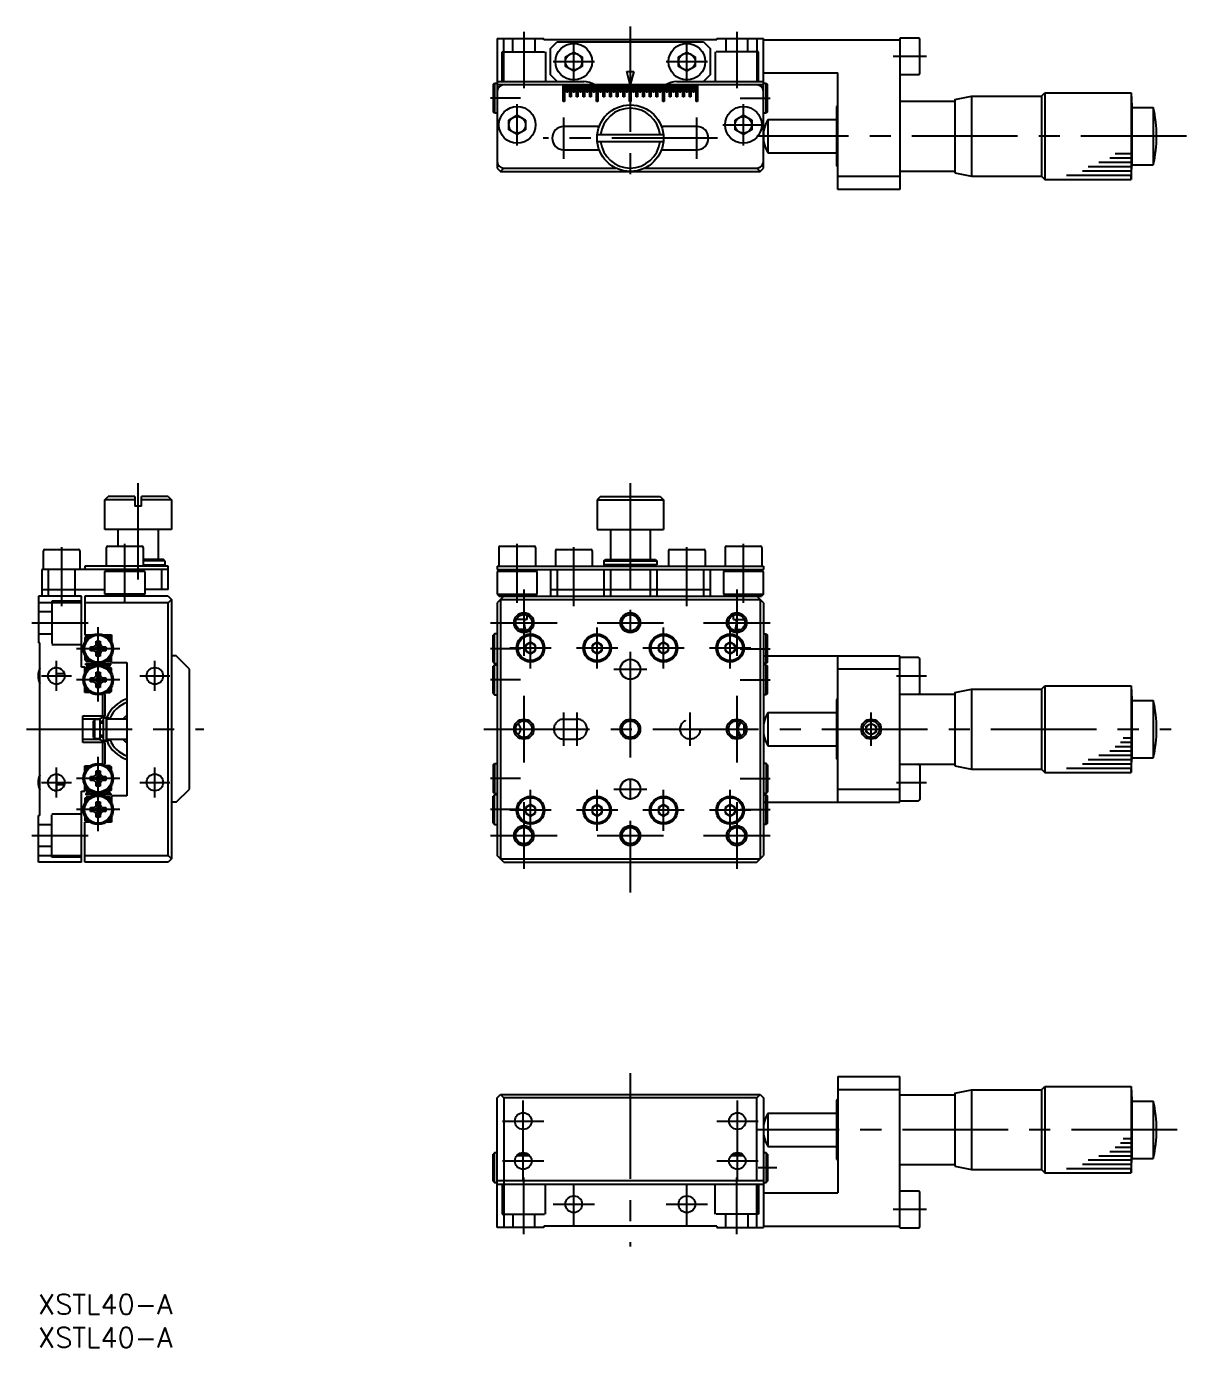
# Model space of a CAD drawing. Extents: x -2 to 366, y -8 to 191.
# Drawn here: x -1.8 to 172.6, y -8 to 190.6 of the extents above; entities that cross this region are included whole.
import ezdxf

# ---------------------------------------------------------------- set-up
doc = ezdxf.new("R2010")
doc.units = 0
doc.header["$LTSCALE"] = 0.5
doc.linetypes.add('CENTER', pattern=[50.8, 31.75, -6.35, 6.35, -6.35])
doc.linetypes.add('DASHED', pattern=[19.05, 12.7, -6.35])
for name, color, linetype in [('MSM_CENTER', 1, 'CENTER'), ('MSM_CONTINUOUS', 7, 'CONTINUOUS'), ('MSM_DASHED', 4, 'DASHED'), ('MSM_NARROW', 5, 'CONTINUOUS'), ('MSM_PART_NUMBER', 7, 'CONTINUOUS')]:
    doc.layers.add(name, color=color, linetype=linetype)
doc.styles.get("Standard").update_dxf_attribs({"font": 'txt.shx', "height": 3, "bigfont": 'bigfont.shx'})

# ---------------------------------------------------------------- blocks, each defined once
blk = doc.blocks.new('*U3')
at = {"layer": 'MSM_PART_NUMBER'}
blk.add_text('XSTL40-A', height=3, dxfattribs=at).set_placement((0, -3))
blk = doc.blocks.new('*U4')
at = {"layer": 'MSM_PART_NUMBER'}
blk.add_text('XSTL40-A', height=3, dxfattribs=at).set_placement((0, -8))

msp = doc.modelspace()

# ---------------------------------------------------------------- linework, layer by layer
at = {"layer": 'MSM_CENTER'}
for p, q in [((73.02, 189.82), (73.02, 181.32)), ((89.02, 190.62), (89.02, 166.82)), ((105.02, 189.82), (105.02, 181.32)), ((80.52, 182.22), (80.52, 188.42)), ((97.52, 182.22), (97.52, 188.42)), ((77.42, 185.32), (83.62, 185.32)), ((94.42, 185.32), (100.62, 185.32)), ((128.52, 186.12), (133.52, 186.12)), ((72.52, 179.82), (68.02, 179.82)), ((72.02, 172.72), (72.02, 178.92)), ((105.52, 179.82), (110.02, 179.82)), ((106.02, 172.72), (106.02, 178.92)), ((79.02, 170.72), (79.02, 176.92)), ((99.02, 170.72), (99.02, 176.92)), ((102.92, 175.82), (109.12, 175.82)), ((102.12, 173.82), (75.92, 173.82)), ((172.63, 174.12), (108.02, 174.12)), ((15.05, 107.47), (15.05, 121.97)), ((89.02, 121.97), (89.02, 60.42)), ((3.55, 103.44), (3.55, 112.32)), ((13.05, 103.94), (13.05, 112.82)), ((72.02, 103.94), (72.02, 112.82)), ((80.52, 103.44), (80.52, 112.32)), ((97.52, 103.44), (97.52, 112.32)), ((106.02, 103.94), (106.02, 112.82)), ((73.02, 105.97), (73.02, 95.97)), ((105.02, 105.97), (105.02, 95.97)), ((-0.95, 100.97), (7.55, 100.97)), ((9.05, 89.12), (9.05, 100.32)), ((68.02, 100.97), (78.02, 100.97)), ((74.02, 94.07), (74.02, 100.27)), ((84.02, 100.97), (94.02, 100.97)), ((84.02, 94.07), (84.02, 100.27)), ((94.02, 94.07), (94.02, 100.27)), ((100.02, 100.97), (110.02, 100.97)), ((104.02, 94.07), (104.02, 100.27)), ((12.3, 97.07), (5.8, 97.07)), ((72.52, 97.07), (68.02, 97.07)), ((77.12, 97.17), (70.92, 97.17)), ((87.12, 97.17), (80.92, 97.17)), ((97.12, 97.17), (90.92, 97.17)), ((107.12, 97.17), (100.92, 97.17)), ((105.52, 97.07), (110.02, 97.07)), ((2.75, 90.72), (2.75, 95.22)), ((17.55, 90.72), (17.55, 95.22)), ((86.52, 93.97), (91.52, 93.97)), ((0.5, 92.97), (5, 92.97)), ((12.3, 92.37), (5.8, 92.37)), ((15.3, 92.97), (19.8, 92.97)), ((72.52, 92.37), (68.02, 92.37)), ((105.52, 92.37), (110.02, 92.37)), ((129.02, 92.97), (133.52, 92.97)), ((73.02, 89.97), (73.02, 79.97)), ((105.02, 89.97), (105.02, 79.97)), ((79.02, 82.47), (79.02, 87.47)), ((81.02, 82.47), (81.02, 87.47)), ((98.02, 82.47), (98.02, 87.47)), ((125.22, 82.47), (125.22, 87.47)), ((-1.75, 84.97), (24.91, 84.97)), ((67.02, 84.97), (170.29, 84.97)), ((9.05, 69.62), (9.05, 80.82)), ((2.75, 74.72), (2.75, 79.22)), ((12.3, 77.57), (5.8, 77.57)), ((17.55, 74.72), (17.55, 79.22)), ((72.52, 77.57), (68.02, 77.57)), ((105.52, 77.57), (110.02, 77.57)), ((0.5, 76.97), (5, 76.97)), ((15.3, 76.97), (19.8, 76.97)), ((74.02, 69.67), (74.02, 75.87)), ((84.02, 69.67), (84.02, 75.87)), ((86.52, 75.97), (91.52, 75.97)), ((94.02, 69.67), (94.02, 75.87)), ((104.02, 69.67), (104.02, 75.87)), ((129.02, 76.97), (133.52, 76.97)), ((73.02, 73.97), (73.02, 63.97)), ((105.02, 73.97), (105.02, 63.97)), ((12.3, 72.87), (5.8, 72.87)), ((72.52, 72.87), (68.02, 72.87)), ((77.12, 72.77), (70.92, 72.77)), ((87.12, 72.77), (80.92, 72.77)), ((97.12, 72.77), (90.92, 72.77)), ((107.12, 72.77), (100.92, 72.77)), ((105.52, 72.87), (110.02, 72.87)), ((-0.95, 68.97), (7.55, 68.97)), ((68.02, 68.97), (78.02, 68.97)), ((84.02, 68.97), (94.02, 68.97)), ((100.02, 68.97), (110.02, 68.97)), ((89.02, 33.23), (89.02, 7.18)), ((72.92, 16.95), (72.92, 29.15)), ((105.12, 16.95), (105.12, 29.15)), ((69.82, 26.05), (76.02, 26.05)), ((102.02, 26.05), (108.22, 26.05)), ((171.2, 24.75), (108.02, 24.75)), ((69.82, 20.05), (76.02, 20.05)), ((102.02, 20.05), (108.22, 20.05)), ((108.22, 19.05), (111.02, 19.05)), ((73.02, 9.05), (73.02, 17.55)), ((80.52, 10.45), (80.52, 16.65)), ((97.52, 10.45), (97.52, 16.65)), ((105.02, 9.05), (105.02, 17.55)), ((77.42, 13.55), (83.62, 13.55)), ((94.42, 13.55), (100.62, 13.55)), ((133.52, 12.75), (128.52, 12.75))]:
    msp.add_line(p, q, dxfattribs=at)
at = {"layer": 'MSM_CONTINUOUS'}
for p, q in [((69.02, 188.82), (69.02, 169.32)), ((69.02, 188.82), (76.02, 188.82)), ((70.02, 182.32), (70.02, 188.82)), ((76.02, 188.62), (76.02, 188.82)), ((102.02, 188.62), (102.02, 188.82)), ((102.02, 188.82), (109.02, 188.82)), ((108.02, 188.82), (108.02, 182.32)), ((109.02, 169.32), (109.02, 188.82)), ((129.52, 188.87), (129.52, 166.12)), ((132.32, 188.87), (129.52, 188.87)), ((102.02, 188.62), (76.02, 188.62)), ((77.02, 187.32), (78.02, 188.32)), ((77.02, 183.32), (77.02, 187.32)), ((78.02, 188.32), (100.02, 188.32)), ((79.27, 186.04), (80.52, 186.76)), ((80.52, 186.76), (81.77, 186.04)), ((96.27, 186.04), (97.52, 186.76)), ((97.52, 186.76), (98.77, 186.04)), ((100.02, 188.32), (101.02, 187.32)), ((101.02, 187.32), (101.02, 183.32)), ((109.02, 188.62), (129.52, 188.62)), ((132.52, 183.57), (132.52, 188.67)), ((79.27, 184.59), (79.27, 186.04)), ((81.77, 186.04), (81.77, 184.59)), ((96.27, 184.59), (96.27, 186.04)), ((98.77, 186.04), (98.77, 184.59)), ((78.02, 182.32), (77.02, 183.32)), ((80.52, 183.87), (79.27, 184.59)), ((81.77, 184.59), (80.52, 183.87)), ((88.48, 183.82), (89.56, 183.82)), ((89.02, 181.82), (88.48, 183.82)), ((89.56, 183.82), (89.02, 181.82)), ((97.52, 183.87), (96.27, 184.59)), ((98.77, 184.59), (97.52, 183.87)), ((101.02, 183.32), (100.02, 182.32)), ((109.02, 183.62), (120.22, 183.62)), ((120.22, 166.12), (120.22, 183.62)), ((129.52, 183.37), (132.32, 183.37)), ((68.42, 181.87), (68.62, 182.07)), ((68.42, 181.87), (68.42, 177.77)), ((68.62, 182.07), (69.02, 182.07)), ((68.62, 182.07), (68.62, 177.57)), ((69.02, 182.32), (82.02, 182.32)), ((109.02, 181.82), (69.02, 181.82)), ((78.92, 179.32), (78.92, 181.82)), ((79.12, 181.82), (79.12, 179.32)), ((79.42, 180.72), (79.42, 181.82)), ((79.62, 181.82), (79.62, 180.72)), ((79.92, 180.02), (79.92, 181.82)), ((80.12, 181.82), (80.12, 180.02)), ((80.42, 180.72), (80.42, 181.82)), ((80.62, 181.82), (80.62, 180.72)), ((80.92, 180.02), (80.92, 181.82)), ((81.12, 181.82), (81.12, 180.02)), ((81.42, 180.72), (81.42, 181.82)), ((81.62, 181.82), (81.62, 180.72)), ((81.92, 180.02), (81.92, 181.82)), ((82.12, 181.82), (82.12, 180.02)), ((82.42, 180.72), (82.42, 181.82)), ((82.62, 181.82), (82.62, 180.72)), ((82.92, 180.02), (82.92, 181.82)), ((83.12, 181.82), (83.12, 180.02)), ((83.42, 180.72), (83.42, 181.82)), ((83.62, 181.82), (83.62, 180.72)), ((83.92, 179.32), (83.92, 181.82)), ((84.12, 181.82), (84.12, 179.32)), ((84.42, 180.72), (84.42, 181.82)), ((84.62, 181.82), (84.62, 180.72)), ((84.92, 180.02), (84.92, 181.82)), ((85.12, 181.82), (85.12, 180.02)), ((85.42, 180.72), (85.42, 181.82)), ((85.62, 181.82), (85.62, 180.72)), ((85.92, 180.02), (85.92, 181.82)), ((86.12, 181.82), (86.12, 180.02)), ((86.42, 180.72), (86.42, 181.82)), ((86.62, 181.82), (86.62, 180.72)), ((86.92, 180.02), (86.92, 181.82)), ((87.12, 181.82), (87.12, 180.02)), ((87.42, 180.72), (87.42, 181.82)), ((87.62, 181.82), (87.62, 180.72)), ((87.92, 180.02), (87.92, 181.82)), ((88.12, 181.82), (88.12, 180.02)), ((88.42, 180.72), (88.42, 181.82)), ((88.62, 181.82), (88.62, 180.72)), ((88.92, 179.32), (88.92, 181.82)), ((89.12, 181.82), (89.12, 179.32)), ((89.42, 180.72), (89.42, 181.82)), ((89.62, 181.82), (89.62, 180.72)), ((89.92, 180.02), (89.92, 181.82)), ((90.12, 181.82), (90.12, 180.02)), ((90.42, 180.72), (90.42, 181.82)), ((90.62, 181.82), (90.62, 180.72)), ((90.92, 180.02), (90.92, 181.82)), ((91.12, 181.82), (91.12, 180.02)), ((91.42, 180.72), (91.42, 181.82)), ((91.62, 181.82), (91.62, 180.72)), ((91.92, 180.02), (91.92, 181.82)), ((92.12, 181.82), (92.12, 180.02)), ((92.42, 180.72), (92.42, 181.82)), ((92.62, 181.82), (92.62, 180.72)), ((92.92, 180.02), (92.92, 181.82)), ((93.12, 181.82), (93.12, 180.02)), ((93.42, 180.72), (93.42, 181.82)), ((93.62, 181.82), (93.62, 180.72)), ((93.92, 179.32), (93.92, 181.82)), ((94.12, 181.82), (94.12, 179.32)), ((94.42, 180.72), (94.42, 181.82)), ((94.62, 181.82), (94.62, 180.72)), ((94.92, 180.02), (94.92, 181.82)), ((95.12, 181.82), (95.12, 180.02)), ((95.42, 180.72), (95.42, 181.82)), ((95.62, 181.82), (95.62, 180.72)), ((95.92, 180.02), (95.92, 181.82)), ((96.02, 182.32), (109.02, 182.32)), ((96.12, 181.82), (96.12, 180.02)), ((96.42, 180.72), (96.42, 181.82)), ((96.62, 181.82), (96.62, 180.72)), ((96.92, 180.02), (96.92, 181.82)), ((97.12, 181.82), (97.12, 180.02)), ((97.42, 180.72), (97.42, 181.82)), ((97.62, 181.82), (97.62, 180.72)), ((97.92, 180.02), (97.92, 181.82)), ((98.12, 181.82), (98.12, 180.02)), ((98.42, 180.72), (98.42, 181.82)), ((98.62, 181.82), (98.62, 180.72)), ((98.92, 179.32), (98.92, 181.82)), ((99.12, 181.82), (99.12, 179.32)), ((109.02, 182.07), (109.42, 182.07)), ((109.42, 182.07), (109.62, 181.87)), ((109.42, 177.57), (109.42, 182.07)), ((109.62, 177.77), (109.62, 181.87)), ((79.12, 179.32), (78.92, 179.32)), ((79.62, 180.72), (79.42, 180.72)), ((80.12, 180.02), (79.92, 180.02)), ((80.62, 180.72), (80.42, 180.72)), ((81.12, 180.02), (80.92, 180.02)), ((81.62, 180.72), (81.42, 180.72)), ((82.12, 180.02), (81.92, 180.02)), ((82.62, 180.72), (82.42, 180.72)), ((83.12, 180.02), (82.92, 180.02)), ((83.62, 180.72), (83.42, 180.72)), ((84.12, 179.32), (83.92, 179.32)), ((84.62, 180.72), (84.42, 180.72)), ((85.12, 180.02), (84.92, 180.02)), ((85.62, 180.72), (85.42, 180.72)), ((86.12, 180.02), (85.92, 180.02)), ((86.62, 180.72), (86.42, 180.72)), ((87.12, 180.02), (86.92, 180.02)), ((87.62, 180.72), (87.42, 180.72)), ((88.12, 180.02), (87.92, 180.02)), ((88.62, 180.72), (88.42, 180.72)), ((89.12, 179.32), (88.92, 179.32)), ((89.62, 180.72), (89.42, 180.72)), ((90.12, 180.02), (89.92, 180.02)), ((90.62, 180.72), (90.42, 180.72)), ((91.12, 180.02), (90.92, 180.02)), ((91.62, 180.72), (91.42, 180.72)), ((92.12, 180.02), (91.92, 180.02)), ((92.62, 180.72), (92.42, 180.72)), ((93.12, 180.02), (92.92, 180.02)), ((93.62, 180.72), (93.42, 180.72)), ((94.12, 179.32), (93.92, 179.32)), ((94.62, 180.72), (94.42, 180.72)), ((95.12, 180.02), (94.92, 180.02)), ((95.62, 180.72), (95.42, 180.72)), ((96.12, 180.02), (95.92, 180.02)), ((96.62, 180.72), (96.42, 180.72)), ((97.12, 180.02), (96.92, 180.02)), ((97.62, 180.72), (97.42, 180.72)), ((98.12, 180.02), (97.92, 180.02)), ((98.62, 180.72), (98.42, 180.72)), ((99.12, 179.32), (98.92, 179.32)), ((120.22, 178.77), (120.02, 178.57)), ((129.52, 179.37), (137.82, 179.37)), ((137.82, 179.62), (140.32, 180.12)), ((137.82, 179.62), (137.82, 168.62)), ((140.32, 180.12), (140.32, 168.12)), ((140.32, 180.12), (150.82, 180.12)), ((150.82, 180.12), (151.32, 180.62)), ((150.82, 180.12), (150.82, 168.12)), ((151.32, 180.62), (151.32, 167.62)), ((151.32, 180.62), (164.32, 180.62)), ((164.32, 180.62), (164.32, 167.62)), ((164.32, 180.62), (164.42, 178.62)), ((68.62, 177.57), (68.42, 177.77)), ((69.02, 177.57), (68.62, 177.57)), ((70.77, 176.54), (72.02, 177.26)), ((72.02, 177.26), (73.27, 176.54)), ((104.77, 176.54), (106.02, 177.26)), ((106.02, 177.26), (107.27, 176.54)), ((109.42, 177.57), (109.02, 177.57)), ((109.62, 177.77), (109.42, 177.57)), ((120.02, 178.57), (120.02, 169.67)), ((164.42, 178.62), (164.42, 169.62)), ((164.42, 178.42), (167.62, 178.42)), ((167.62, 178.42), (167.62, 169.82)), ((70.77, 175.09), (70.77, 176.54)), ((72.02, 174.37), (70.77, 175.09)), ((73.27, 175.09), (72.02, 174.37)), ((73.27, 176.54), (73.27, 175.09)), ((84.34, 175.57), (79.02, 175.57)), ((99.02, 175.57), (93.7, 175.57)), ((104.77, 175.09), (104.77, 176.54)), ((106.02, 174.37), (104.77, 175.09)), ((107.27, 175.09), (106.02, 174.37)), ((107.27, 176.54), (107.27, 175.09)), ((109.69, 176.62), (109.69, 171.62)), ((109.69, 176.62), (120.02, 176.62)), ((93.99, 174.32), (84.04, 174.32)), ((84.04, 173.32), (93.99, 173.32)), ((79.02, 172.07), (84.34, 172.07)), ((93.7, 172.07), (99.02, 172.07)), ((109.69, 171.62), (120.02, 171.62)), ((69.02, 169.32), (69.52, 168.82)), ((69.52, 168.82), (70.02, 169.32)), ((70.02, 169.32), (86.84, 169.32)), ((91.2, 169.32), (108.02, 169.32)), ((108.02, 169.32), (108.52, 168.82)), ((108.52, 168.82), (109.02, 169.32)), ((120.02, 169.67), (120.22, 169.47)), ((129.52, 168.87), (137.82, 168.87)), ((164.32, 167.62), (164.42, 169.62)), ((164.42, 169.82), (167.62, 169.82)), ((69.52, 168.82), (108.52, 168.82)), ((120.22, 168.12), (129.52, 168.12)), ((137.82, 168.62), (140.32, 168.12)), ((140.12, 168.12), (140.12, 168.16)), ((140.32, 168.12), (150.82, 168.12)), ((150.82, 168.12), (151.32, 167.62)), ((151.32, 167.62), (164.32, 167.62)), ((129.52, 166.12), (120.22, 166.12)), ((10.05, 119.47), (10.55, 119.97)), ((10.05, 114.97), (10.05, 119.47)), ((14.55, 119.47), (10.05, 119.47)), ((14.55, 119.97), (10.55, 119.97)), ((14.55, 119.97), (14.55, 118.47)), ((19.55, 119.97), (15.55, 119.97)), ((15.55, 118.47), (15.55, 119.97)), ((20.05, 119.47), (15.55, 119.47)), ((19.55, 119.97), (20.05, 119.47)), ((20.05, 119.47), (20.05, 114.97)), ((84.54, 119.97), (84.04, 119.47)), ((84.04, 119.47), (93.99, 119.47)), ((84.04, 119.47), (84.04, 118.47)), ((84.54, 119.97), (93.49, 119.97)), ((93.49, 119.97), (93.99, 119.47)), ((93.99, 119.47), (93.99, 118.47)), ((15.55, 118.47), (14.55, 118.47)), ((84.02, 118.47), (84.02, 114.97)), ((84.02, 118.47), (84.04, 118.47)), ((93.99, 118.47), (94.02, 118.47)), ((94.02, 118.47), (94.02, 114.97)), ((20.05, 114.97), (10.05, 114.97)), ((12.05, 112.47), (12.05, 114.97)), ((18.05, 114.97), (18.05, 110.47)), ((84.02, 114.97), (94.02, 114.97)), ((86.02, 114.97), (86.02, 110.47)), ((92.02, 114.97), (92.02, 110.47)), ((0.8, 108.97), (0.8, 111.77)), ((1, 111.97), (6.1, 111.97)), ((6.3, 111.77), (6.3, 108.97)), ((10.3, 109.47), (10.3, 112.27)), ((10.5, 112.47), (15.6, 112.47)), ((15.8, 112.27), (15.8, 109.47)), ((69.27, 112.27), (69.27, 109.47)), ((69.47, 112.47), (74.57, 112.47)), ((74.77, 112.27), (74.77, 109.47)), ((77.77, 111.77), (77.77, 109.47)), ((77.97, 111.97), (83.07, 111.97)), ((83.27, 111.77), (83.27, 109.47)), ((94.77, 111.77), (94.77, 109.47)), ((94.97, 111.97), (100.07, 111.97)), ((100.27, 111.77), (100.27, 109.47)), ((103.27, 112.27), (103.27, 109.47)), ((103.47, 112.47), (108.57, 112.47)), ((108.77, 112.27), (108.77, 109.47)), ((19.55, 109.47), (7.05, 109.47)), ((7.05, 109.47), (7.05, 108.97)), ((18.85, 110.47), (15.8, 110.47)), ((19.05, 110.27), (15.8, 110.27)), ((15.8, 109.67), (19.05, 109.67)), ((19.05, 110.27), (18.85, 110.47)), ((18.85, 109.47), (19.05, 109.67)), ((19.05, 110.27), (19.05, 109.67)), ((19.55, 105.97), (19.55, 109.47)), ((69.02, 109.47), (69.02, 108.97)), ((69.02, 109.47), (109.02, 109.47)), ((85.02, 110.27), (85.22, 110.47)), ((85.02, 110.27), (85.02, 109.67)), ((85.02, 110.27), (93.02, 110.27)), ((85.22, 109.47), (85.02, 109.67)), ((93.02, 109.67), (85.02, 109.67)), ((85.22, 110.47), (92.82, 110.47)), ((92.82, 110.47), (93.02, 110.27)), ((92.82, 109.47), (93.02, 109.67)), ((93.02, 110.27), (93.02, 109.67)), ((109.02, 109.47), (109.02, 108.97)), ((0.55, 108.97), (0.55, 104.97)), ((19.55, 108.97), (0.55, 108.97)), ((1.55, 104.97), (1.55, 108.97)), ((5.55, 108.97), (5.55, 104.97)), ((10.05, 108.67), (10.35, 108.97)), ((10.05, 105.27), (10.05, 108.67)), ((16.05, 108.67), (10.05, 108.67)), ((16.05, 108.67), (15.75, 108.97)), ((16.05, 108.67), (16.05, 105.27)), ((18.55, 108.97), (18.55, 105.97)), ((69.02, 108.97), (109.02, 108.97)), ((69.32, 108.97), (69.02, 108.67)), ((69.02, 108.67), (69.02, 105.27)), ((75.02, 108.67), (69.02, 108.67)), ((75.02, 108.67), (74.72, 108.97)), ((75.02, 105.27), (75.02, 108.67)), ((77.02, 108.97), (77.02, 104.97)), ((78.02, 108.97), (78.02, 104.97)), ((85.02, 108.97), (85.02, 104.97)), ((86.02, 108.97), (86.02, 104.97)), ((92.02, 108.97), (92.02, 104.97)), ((93.02, 108.97), (93.02, 104.97)), ((100.02, 108.97), (100.02, 104.97)), ((101.02, 108.97), (101.02, 104.97)), ((103.32, 108.97), (103.02, 108.67)), ((103.02, 108.67), (103.02, 105.27)), ((109.02, 108.67), (103.02, 108.67)), ((109.02, 108.67), (108.72, 108.97)), ((109.02, 105.27), (109.02, 108.67)), ((0.55, 105.97), (10.05, 105.97)), ((10.05, 105.27), (10.35, 104.97)), ((16.05, 105.27), (10.05, 105.27)), ((15.75, 104.97), (16.05, 105.27)), ((19.55, 105.97), (16.05, 105.97)), ((69.02, 105.27), (75.02, 105.27)), ((69.02, 105.27), (69.32, 104.97)), ((74.72, 104.97), (75.02, 105.27)), ((77.02, 105.97), (101.02, 105.97)), ((103.02, 105.27), (109.02, 105.27)), ((103.02, 105.27), (103.32, 104.97)), ((109.02, 105.27), (108.72, 104.97)), ((0.05, 104.97), (0.05, 97.97)), ((6.55, 104.97), (0.05, 104.97)), ((6.55, 103.97), (0.05, 103.97)), ((6.55, 94.27), (6.55, 104.97)), ((7.05, 104.97), (7.05, 99.17)), ((19.55, 104.97), (7.05, 104.97)), ((19.55, 103.97), (7.05, 103.97)), ((19.55, 104.97), (20.05, 104.47)), ((20.05, 104.47), (19.55, 103.97)), ((19.55, 65.97), (19.55, 103.97)), ((20.05, 104.47), (20.05, 65.47)), ((70.02, 104.97), (69.02, 103.97)), ((69.02, 103.97), (69.02, 65.97)), ((69.32, 104.97), (108.72, 104.97)), ((69.52, 104.47), (108.52, 104.47)), ((69.52, 104.47), (69.52, 65.47)), ((109.02, 103.97), (108.02, 104.97)), ((108.52, 104.47), (108.52, 65.47)), ((109.02, 103.97), (109.02, 65.97)), ((73.52, 101.47), (71.9, 101.47)), ((73.52, 101.47), (73.52, 102.1)), ((104.52, 101.47), (104.52, 102.1)), ((104.52, 101.47), (106.14, 101.47)), ((68.62, 99.32), (68.42, 99.12)), ((69.02, 99.32), (68.62, 99.32)), ((68.62, 94.82), (68.62, 99.32)), ((73.26, 99.97), (72.3, 99.97)), ((73.26, 99.97), (72.9, 99.75)), ((104.78, 99.97), (105.14, 99.75)), ((104.78, 99.97), (105.73, 99.97)), ((109.02, 99.32), (109.42, 99.32)), ((109.42, 99.32), (109.62, 99.12)), ((109.42, 94.82), (109.42, 99.32)), ((0.25, 97.97), (0.05, 97.97)), ((0.25, 71.97), (0.25, 97.97)), ((7.05, 99.17), (8.24, 99.17)), ((7.25, 98.97), (7.05, 98.77)), ((7.05, 98.77), (7.05, 98.1)), ((7.05, 98.77), (7.58, 98.77)), ((7.84, 98.97), (7.25, 98.97)), ((7.25, 98.42), (7.25, 98.97)), ((7.9, 97.37), (8.25, 97.37)), ((7.9, 96.77), (7.9, 97.37)), ((7.9, 97.37), (8.25, 97.16)), ((8.18, 99.15), (8.15, 99.17)), ((8.75, 98.22), (9.35, 98.22)), ((8.75, 97.87), (8.75, 98.22)), ((8.75, 98.22), (8.96, 97.87)), ((8.96, 97.66), (8.96, 97.87)), ((9.14, 97.87), (8.96, 97.87)), ((9.35, 98.22), (9.14, 97.87)), ((9.14, 97.87), (9.14, 97.66)), ((9.35, 98.22), (9.35, 97.87)), ((9.85, 97.37), (10.2, 97.37)), ((9.85, 97.16), (10.2, 97.37)), ((9.86, 99.17), (11.05, 99.17)), ((9.95, 99.17), (9.92, 99.15)), ((10.2, 97.37), (10.2, 96.77)), ((10.85, 98.97), (10.26, 98.97)), ((10.52, 98.77), (11.05, 98.77)), ((11.05, 98.77), (10.85, 98.97)), ((10.85, 98.97), (10.85, 98.42)), ((11.05, 99.17), (11.05, 98.1)), ((68.42, 95.02), (68.42, 99.12)), ((74.02, 98.04), (73.27, 97.61)), ((73.27, 97.61), (73.27, 96.74)), ((74.77, 97.61), (74.02, 98.04)), ((74.77, 96.74), (74.77, 97.61)), ((84.02, 98.04), (83.27, 97.61)), ((83.27, 97.61), (83.27, 96.74)), ((84.77, 97.61), (84.02, 98.04)), ((84.77, 96.74), (84.77, 97.61)), ((94.02, 98.04), (93.27, 97.61)), ((93.27, 97.61), (93.27, 96.74)), ((94.77, 97.61), (94.02, 98.04)), ((94.77, 96.74), (94.77, 97.61)), ((104.02, 98.04), (103.27, 97.61)), ((103.27, 97.61), (103.27, 96.74)), ((104.77, 97.61), (104.02, 98.04)), ((104.77, 96.74), (104.77, 97.61)), ((109.62, 95.02), (109.62, 99.12)), ((7.05, 96.04), (7.05, 95.37)), ((7.05, 95.37), (7.25, 95.17)), ((7.58, 95.37), (7.05, 95.37)), ((7.25, 95.17), (7.25, 95.72)), ((7.9, 96.77), (8.25, 96.98)), ((8.25, 96.77), (7.9, 96.77)), ((8.25, 97.16), (8.46, 97.16)), ((8.25, 97.16), (8.25, 96.98)), ((8.46, 96.98), (8.25, 96.98)), ((8.75, 95.92), (8.96, 96.28)), ((8.75, 95.92), (8.75, 96.27)), ((9.35, 95.92), (8.75, 95.92)), ((8.96, 96.28), (8.96, 96.48)), ((9.14, 96.28), (8.96, 96.28)), ((9.14, 96.48), (9.14, 96.28)), ((9.35, 95.92), (9.14, 96.28)), ((9.35, 96.27), (9.35, 95.92)), ((9.64, 97.16), (9.85, 97.16)), ((9.85, 96.98), (9.64, 96.98)), ((9.85, 97.16), (9.85, 96.98)), ((9.85, 96.98), (10.2, 96.77)), ((10.2, 96.77), (9.85, 96.77)), ((11.05, 95.37), (10.52, 95.37)), ((10.85, 95.72), (10.85, 95.17)), ((10.85, 95.17), (11.05, 95.37)), ((11.05, 94.97), (11.05, 96.04)), ((20.75, 95.97), (20.05, 95.97)), ((22.75, 93.97), (20.75, 95.97)), ((73.27, 96.74), (74.02, 96.31)), ((74.02, 96.31), (74.77, 96.74)), ((83.27, 96.74), (84.02, 96.31)), ((84.02, 96.31), (84.77, 96.74)), ((93.27, 96.74), (94.02, 96.31)), ((94.02, 96.31), (94.77, 96.74)), ((103.27, 96.74), (104.02, 96.31)), ((104.02, 96.31), (104.77, 96.74)), ((109.02, 95.97), (129.52, 95.97)), ((120.22, 73.97), (120.22, 95.97)), ((129.52, 73.97), (129.52, 95.97)), ((132.32, 95.72), (129.52, 95.72)), ((132.52, 90.42), (132.52, 95.52)), ((2.75, 94.17), (2.4, 94.17)), ((2.75, 91.72), (2.75, 94.17)), ((7.05, 94.27), (6.55, 94.27)), ((7.05, 93.4), (7.05, 94.27)), ((7.25, 94.27), (7.05, 94.07)), ((7.58, 94.07), (7.05, 94.07)), ((7.17, 94.82), (10.92, 94.82)), ((7.17, 94.62), (7.17, 94.82)), ((7.17, 94.62), (10.92, 94.62)), ((7.25, 95.17), (7.84, 95.17)), ((7.84, 94.27), (7.25, 94.27)), ((7.25, 94.27), (7.25, 93.72)), ((8.1, 94.83), (8.24, 94.97)), ((8.1, 94.82), (8.1, 94.83)), ((8.1, 94.82), (8.1, 94.83)), ((8.1, 94.62), (8.1, 94.62)), ((8.24, 94.47), (8.1, 94.62)), ((8.1, 94.62), (8.1, 94.62)), ((8.29, 94.49), (8.16, 94.62)), ((8.4, 94.53), (8.3, 94.62)), ((8.75, 93.52), (9.35, 93.52)), ((8.75, 93.17), (8.75, 93.52)), ((8.75, 93.52), (8.96, 93.17)), ((9.35, 93.52), (9.14, 93.17)), ((9.35, 93.52), (9.35, 93.17)), ((9.7, 94.92), (9.8, 94.82)), ((9.81, 94.95), (9.94, 94.82)), ((9.86, 94.97), (10, 94.83)), ((10, 94.62), (9.86, 94.47)), ((10, 94.83), (10, 94.82)), ((10, 94.83), (10, 94.82)), ((10, 94.62), (10, 94.62)), ((10, 94.62), (10, 94.62)), ((10.26, 95.17), (10.85, 95.17)), ((10.85, 94.27), (10.26, 94.27)), ((11.05, 94.07), (10.52, 94.07)), ((10.85, 94.27), (11.05, 94.07)), ((10.85, 93.72), (10.85, 94.27)), ((10.92, 94.62), (10.92, 94.82)), ((11.05, 94.97), (13.35, 94.97)), ((11.05, 93.4), (11.05, 94.07)), ((13.35, 94.97), (13.35, 74.97)), ((22.75, 75.97), (22.75, 93.97)), ((68.42, 95.02), (68.62, 94.82)), ((68.62, 94.62), (68.42, 94.42)), ((68.42, 90.32), (68.42, 94.42)), ((68.62, 94.82), (69.02, 94.82)), ((68.62, 94.62), (69.02, 94.62)), ((68.62, 90.12), (68.62, 94.62)), ((109.42, 94.82), (109.02, 94.82)), ((109.42, 94.62), (109.02, 94.62)), ((109.62, 95.02), (109.42, 94.82)), ((109.42, 94.62), (109.62, 94.42)), ((109.42, 90.12), (109.42, 94.62)), ((109.62, 90.32), (109.62, 94.42)), ((129.52, 93.97), (120.22, 93.97)), ((3.96, 93.27), (2.75, 93.27)), ((7.9, 92.67), (8.25, 92.67)), ((7.9, 92.07), (7.9, 92.67)), ((7.9, 92.67), (8.25, 92.46)), ((7.9, 92.07), (8.25, 92.28)), ((8.25, 92.07), (7.9, 92.07)), ((8.25, 92.46), (8.46, 92.46)), ((8.25, 92.46), (8.25, 92.28)), ((8.46, 92.28), (8.25, 92.28)), ((8.75, 91.22), (8.96, 91.58)), ((8.75, 91.22), (8.75, 91.57)), ((8.96, 92.96), (8.96, 93.17)), ((9.14, 93.17), (8.96, 93.17)), ((8.96, 91.58), (8.96, 91.78)), ((9.14, 91.58), (8.96, 91.58)), ((9.14, 93.17), (9.14, 92.96)), ((9.14, 91.78), (9.14, 91.58)), ((9.35, 91.22), (9.14, 91.58)), ((9.35, 91.57), (9.35, 91.22)), ((9.64, 92.46), (9.85, 92.46)), ((9.85, 92.28), (9.64, 92.28)), ((9.85, 92.67), (10.2, 92.67)), ((9.85, 92.46), (10.2, 92.67)), ((9.85, 92.46), (9.85, 92.28)), ((9.85, 92.28), (10.2, 92.07)), ((10.2, 92.07), (9.85, 92.07)), ((10.2, 92.67), (10.2, 92.07)), ((150.82, 90.97), (151.32, 91.47)), ((151.32, 91.47), (151.32, 78.47)), ((151.32, 91.47), (164.32, 91.47)), ((164.32, 91.47), (164.32, 78.47)), ((164.32, 91.47), (164.42, 89.47)), ((7.05, 90.47), (7.05, 91.34)), ((7.25, 90.47), (7.05, 90.67)), ((7.05, 90.67), (7.58, 90.67)), ((7.84, 90.47), (7.05, 90.47)), ((7.25, 91.02), (7.25, 90.47)), ((9.35, 91.22), (8.75, 91.22)), ((9.75, 86.97), (9.75, 90.23)), ((9.92, 90.3), (10.05, 90.17)), ((10.05, 90.17), (10.05, 86.97)), ((10.26, 90.47), (10.85, 90.47)), ((10.52, 90.67), (11.05, 90.67)), ((10.85, 90.47), (10.85, 91.02)), ((11.05, 90.67), (10.85, 90.47)), ((11.05, 90.67), (11.05, 91.34)), ((68.42, 90.32), (68.62, 90.12)), ((68.62, 90.12), (69.02, 90.12)), ((109.42, 90.12), (109.02, 90.12)), ((109.62, 90.32), (109.42, 90.12)), ((120.22, 89.62), (120.02, 89.42)), ((120.02, 89.42), (120.02, 80.52)), ((129.52, 90.22), (137.82, 90.22)), ((137.82, 90.47), (140.32, 90.97)), ((137.82, 90.47), (137.82, 79.47)), ((140.32, 90.97), (150.82, 90.97)), ((140.32, 90.97), (140.32, 78.97)), ((150.82, 90.97), (150.82, 78.97)), ((164.42, 89.47), (164.42, 80.47)), ((109.69, 87.47), (109.69, 82.47)), ((109.69, 87.47), (120.02, 87.47)), ((164.42, 89.27), (167.62, 89.27)), ((167.62, 89.27), (167.62, 80.67)), ((6.75, 82.97), (6.75, 86.97)), ((6.75, 86.97), (10.05, 86.97)), ((9.15, 86.47), (6.75, 86.47)), ((8.55, 86.42), (8.35, 86.21)), ((8.35, 83.74), (8.35, 86.21)), ((9.15, 86.42), (8.55, 86.42)), ((8.55, 83.53), (8.55, 86.42)), ((9.35, 86.47), (9.15, 86.47)), ((9.15, 86.42), (9.15, 86.47)), ((9.35, 83.47), (9.35, 86.47)), ((9.8, 85.87), (9.35, 85.87)), ((9.75, 86.19), (9.75, 85.87)), ((9.8, 86.47), (9.8, 83.47)), ((10.3, 83.47), (10.3, 86.47)), ((10.35, 85.87), (10.3, 85.87)), ((13.35, 86.47), (10.35, 86.47)), ((10.35, 83.47), (10.35, 86.47)), ((106.12, 84.42), (106.12, 85.52)), ((124.47, 85.41), (125.22, 85.84)), ((124.47, 84.54), (124.47, 85.41)), ((125.22, 85.84), (125.97, 85.41)), ((125.97, 85.41), (125.97, 84.54)), ((6.75, 83.47), (9.15, 83.47)), ((8.35, 83.74), (8.55, 83.53)), ((9.15, 83.53), (8.55, 83.53)), ((9.15, 83.47), (9.15, 83.53)), ((9.15, 83.47), (9.35, 83.47)), ((9.35, 84.07), (9.8, 84.07)), ((9.75, 84.07), (9.75, 83.76)), ((10.3, 84.07), (10.35, 84.07)), ((10.35, 83.47), (13.35, 83.47)), ((125.22, 84.11), (124.47, 84.54)), ((125.97, 84.54), (125.22, 84.11)), ((10.05, 82.97), (6.75, 82.97)), ((9.75, 79.71), (9.75, 82.97)), ((10.05, 82.97), (10.05, 79.77)), ((109.69, 82.47), (120.02, 82.47)), ((7.05, 78.6), (7.05, 79.47)), ((7.05, 79.47), (7.84, 79.47)), ((7.25, 79.47), (7.05, 79.27)), ((7.25, 79.47), (7.25, 78.92)), ((9.92, 79.65), (10.05, 79.77)), ((10.85, 79.47), (10.26, 79.47)), ((10.85, 79.47), (10.85, 78.92)), ((10.85, 79.47), (11.05, 79.27)), ((68.42, 79.62), (68.62, 79.82)), ((68.42, 79.62), (68.42, 75.52)), ((68.62, 79.82), (69.02, 79.82)), ((68.62, 79.82), (68.62, 75.32)), ((109.42, 79.82), (109.02, 79.82)), ((109.42, 79.82), (109.42, 75.32)), ((109.62, 79.62), (109.42, 79.82)), ((109.62, 79.62), (109.62, 75.52)), ((120.02, 80.52), (120.22, 80.32)), ((129.52, 79.72), (137.82, 79.72)), ((132.52, 79.52), (132.52, 74.42)), ((137.82, 79.47), (140.32, 78.97)), ((164.32, 78.47), (164.42, 80.47)), ((164.42, 80.67), (167.62, 80.67)), ((2.75, 78.22), (2.75, 75.77)), ((7.58, 79.27), (7.05, 79.27)), ((7.9, 77.27), (7.9, 77.87)), ((7.9, 77.87), (8.25, 77.87)), ((7.9, 77.87), (8.25, 77.66)), ((7.9, 77.27), (8.25, 77.48)), ((8.25, 77.66), (8.46, 77.66)), ((8.25, 77.66), (8.25, 77.48)), ((8.46, 77.48), (8.25, 77.48)), ((8.75, 78.72), (9.35, 78.72)), ((8.75, 78.37), (8.75, 78.72)), ((8.75, 78.72), (8.96, 78.37)), ((8.96, 78.16), (8.96, 78.37)), ((9.14, 78.37), (8.96, 78.37)), ((9.35, 78.72), (9.14, 78.37)), ((9.14, 78.37), (9.14, 78.16)), ((9.35, 78.72), (9.35, 78.37)), ((9.64, 77.66), (9.85, 77.66)), ((9.85, 77.48), (9.64, 77.48)), ((9.85, 77.87), (10.2, 77.87)), ((9.85, 77.66), (10.2, 77.87)), ((9.85, 77.66), (9.85, 77.48)), ((9.85, 77.48), (10.2, 77.27)), ((10.2, 77.87), (10.2, 77.27)), ((10.52, 79.27), (11.05, 79.27)), ((11.05, 78.6), (11.05, 79.27)), ((140.12, 78.97), (140.12, 79.01)), ((140.32, 78.97), (150.82, 78.97)), ((150.82, 78.97), (151.32, 78.47)), ((151.32, 78.47), (164.32, 78.47)), ((2.4, 75.77), (2.75, 75.77)), ((2.75, 76.67), (3.96, 76.67)), ((6.55, 75.67), (7.05, 75.67)), ((6.55, 64.97), (6.55, 75.67)), ((7.05, 75.67), (7.05, 76.54)), ((7.58, 75.87), (7.05, 75.87)), ((7.25, 75.67), (7.05, 75.87)), ((7.25, 75.67), (7.25, 76.22)), ((7.25, 75.67), (7.84, 75.67)), ((8.25, 77.27), (7.9, 77.27)), ((8.75, 76.42), (8.96, 76.78)), ((8.75, 76.42), (8.75, 76.77)), ((9.35, 76.42), (8.75, 76.42)), ((8.96, 76.78), (8.96, 76.98)), ((9.14, 76.78), (8.96, 76.78)), ((9.14, 76.98), (9.14, 76.78)), ((9.35, 76.42), (9.14, 76.78)), ((9.35, 76.77), (9.35, 76.42)), ((10.2, 77.27), (9.85, 77.27)), ((10.26, 75.67), (10.85, 75.67)), ((11.05, 75.87), (10.52, 75.87)), ((10.85, 76.22), (10.85, 75.67)), ((11.05, 75.87), (10.85, 75.67)), ((11.05, 75.87), (11.05, 76.54)), ((20.75, 73.97), (22.75, 75.97)), ((68.62, 75.32), (68.42, 75.52)), ((109.42, 75.32), (109.62, 75.52)), ((120.22, 75.97), (129.52, 75.97)), ((7.05, 74.57), (7.25, 74.77)), ((7.05, 74.57), (7.05, 73.9)), ((7.05, 74.57), (7.58, 74.57)), ((7.17, 75.32), (7.17, 75.12)), ((9, 75.32), (7.17, 75.32)), ((10.92, 75.12), (7.17, 75.12)), ((7.25, 74.22), (7.25, 74.77)), ((7.84, 74.77), (7.25, 74.77)), ((8.1, 75.33), (8.24, 75.47)), ((8.1, 75.32), (8.1, 75.33)), ((8.1, 75.32), (8.1, 75.33)), ((8.24, 74.97), (8.1, 75.12)), ((8.1, 75.12), (8.1, 75.12)), ((8.1, 75.12), (8.1, 75.12)), ((8.16, 75.32), (8.29, 75.45)), ((8.3, 75.32), (8.4, 75.42)), ((8.75, 74.02), (9.35, 74.02)), ((8.75, 73.67), (8.75, 74.02)), ((8.75, 74.02), (8.96, 73.67)), ((8.96, 73.46), (8.96, 73.67)), ((9.14, 73.67), (8.96, 73.67)), ((10.92, 75.32), (9.1, 75.32)), ((9.35, 74.02), (9.14, 73.67)), ((9.14, 73.67), (9.14, 73.46)), ((9.35, 74.02), (9.35, 73.67)), ((9.7, 75.03), (9.8, 75.12)), ((9.81, 74.99), (9.94, 75.12)), ((9.86, 75.47), (10, 75.33)), ((10, 75.12), (9.86, 74.97)), ((10, 75.33), (10, 75.32)), ((10, 75.33), (10, 75.32)), ((10, 75.12), (10, 75.12)), ((10, 75.12), (10, 75.12)), ((10.85, 74.77), (10.26, 74.77)), ((10.52, 74.57), (11.05, 74.57)), ((10.85, 74.77), (10.85, 74.22)), ((10.85, 74.77), (11.05, 74.57)), ((10.92, 75.32), (10.92, 75.12)), ((13.35, 74.97), (11.05, 74.97)), ((11.05, 74.97), (11.05, 73.9)), ((20.75, 73.97), (20.05, 73.97)), ((68.62, 75.12), (68.42, 74.92)), ((68.42, 70.82), (68.42, 74.92)), ((68.62, 75.32), (69.02, 75.32)), ((69.02, 75.12), (68.62, 75.12)), ((68.62, 70.62), (68.62, 75.12)), ((74.02, 73.64), (73.27, 73.21)), ((74.77, 73.21), (74.02, 73.64)), ((84.02, 73.64), (83.27, 73.21)), ((84.77, 73.21), (84.02, 73.64)), ((94.02, 73.64), (93.27, 73.21)), ((94.77, 73.21), (94.02, 73.64)), ((104.02, 73.64), (103.27, 73.21)), ((104.77, 73.21), (104.02, 73.64)), ((109.42, 75.32), (109.02, 75.32)), ((109.02, 75.12), (109.42, 75.12)), ((109.02, 73.97), (129.52, 73.97)), ((109.42, 75.12), (109.62, 74.92)), ((109.42, 70.62), (109.42, 75.12)), ((109.62, 70.82), (109.62, 74.92)), ((129.52, 74.22), (132.32, 74.22)), ((0.05, 64.97), (0.05, 71.97)), ((0.25, 71.97), (0.05, 71.97)), ((7.05, 71.84), (7.05, 71.17)), ((7.25, 70.97), (7.25, 71.52)), ((7.9, 73.17), (8.25, 73.17)), ((7.9, 72.57), (7.9, 73.17)), ((7.9, 73.17), (8.25, 72.96)), ((7.9, 72.57), (8.25, 72.78)), ((8.25, 72.57), (7.9, 72.57)), ((8.25, 72.96), (8.46, 72.96)), ((8.25, 72.96), (8.25, 72.78)), ((8.46, 72.78), (8.25, 72.78)), ((8.75, 71.72), (8.96, 72.08)), ((8.75, 71.72), (8.75, 72.07)), ((9.35, 71.72), (8.75, 71.72)), ((8.96, 72.08), (8.96, 72.28)), ((9.14, 72.08), (8.96, 72.08)), ((9.14, 72.28), (9.14, 72.08)), ((9.35, 71.72), (9.14, 72.08)), ((9.35, 72.07), (9.35, 71.72)), ((9.64, 72.96), (9.85, 72.96)), ((9.85, 72.78), (9.64, 72.78)), ((9.85, 73.17), (10.2, 73.17)), ((9.85, 72.96), (10.2, 73.17)), ((9.85, 72.96), (9.85, 72.78)), ((9.85, 72.78), (10.2, 72.57)), ((10.2, 72.57), (9.85, 72.57)), ((10.2, 73.17), (10.2, 72.57)), ((10.85, 71.52), (10.85, 70.97)), ((11.05, 71.84), (11.05, 70.97)), ((73.27, 73.21), (73.27, 72.34)), ((73.27, 72.34), (74.02, 71.91)), ((74.02, 71.91), (74.77, 72.34)), ((74.77, 72.34), (74.77, 73.21)), ((83.27, 73.21), (83.27, 72.34)), ((83.27, 72.34), (84.02, 71.91)), ((84.02, 71.91), (84.77, 72.34)), ((84.77, 72.34), (84.77, 73.21)), ((93.27, 73.21), (93.27, 72.34)), ((93.27, 72.34), (94.02, 71.91)), ((94.02, 71.91), (94.77, 72.34)), ((94.77, 72.34), (94.77, 73.21)), ((103.27, 73.21), (103.27, 72.34)), ((103.27, 72.34), (104.02, 71.91)), ((104.02, 71.91), (104.77, 72.34)), ((104.77, 72.34), (104.77, 73.21)), ((7.58, 71.17), (7.05, 71.17)), ((7.05, 71.17), (7.25, 70.97)), ((7.84, 70.97), (7.05, 70.97)), ((7.05, 64.97), (7.05, 70.97)), ((11.05, 70.97), (10.26, 70.97)), ((11.05, 71.17), (10.52, 71.17)), ((11.05, 71.17), (10.85, 70.97)), ((68.42, 70.82), (68.62, 70.62)), ((68.62, 70.62), (69.02, 70.62)), ((109.42, 70.62), (109.02, 70.62)), ((109.62, 70.82), (109.42, 70.62)), ((0.05, 65.97), (6.55, 65.97)), ((7.05, 65.97), (19.55, 65.97)), ((20.05, 65.47), (19.55, 65.97)), ((70.02, 64.97), (69.02, 65.97)), ((108.02, 64.97), (109.02, 65.97)), ((6.55, 64.97), (0.05, 64.97)), ((19.55, 64.97), (7.05, 64.97)), ((20.05, 65.47), (19.55, 64.97)), ((69.52, 65.47), (108.52, 65.47)), ((70.02, 64.97), (108.02, 64.97)), ((120.22, 32.75), (120.22, 15.25)), ((120.22, 32.75), (129.52, 32.75)), ((129.52, 10), (129.52, 32.75)), ((69.02, 29.55), (69.52, 30.05)), ((69.52, 30.05), (70.02, 29.55)), ((69.52, 30.05), (108.52, 30.05)), ((108.02, 29.55), (108.52, 30.05)), ((108.52, 30.05), (109.02, 29.55)), ((129.52, 30.75), (120.22, 30.75)), ((129.52, 30), (137.82, 30)), ((137.82, 30.25), (140.32, 30.75)), ((137.82, 30.25), (137.82, 19.25)), ((140.32, 30.75), (150.82, 30.75)), ((140.32, 30.75), (140.32, 18.75)), ((150.82, 30.75), (151.32, 31.25)), ((150.82, 30.75), (150.82, 18.75)), ((151.32, 31.25), (151.32, 18.25)), ((151.32, 31.25), (164.32, 31.25)), ((164.32, 31.25), (164.32, 18.25)), ((164.32, 31.25), (164.42, 29.25)), ((69.02, 10.05), (69.02, 29.55)), ((108.02, 29.55), (70.02, 29.55)), ((70.02, 29.55), (70.02, 10.05)), ((108.02, 17.05), (108.02, 29.55)), ((109.02, 29.55), (109.02, 10.05)), ((120.22, 29.4), (120.02, 29.2)), ((120.02, 29.2), (120.02, 20.3)), ((164.42, 29.25), (164.42, 20.25)), ((164.42, 29.05), (167.62, 29.05)), ((167.62, 29.05), (167.62, 20.45)), ((109.69, 27.25), (109.69, 22.25)), ((109.69, 27.25), (120.02, 27.25)), ((109.69, 22.25), (120.02, 22.25)), ((68.62, 21.3), (68.42, 21.1)), ((68.42, 17), (68.42, 21.1)), ((69.02, 21.3), (68.62, 21.3)), ((68.62, 16.8), (68.62, 21.3)), ((73.88, 20.85), (71.96, 20.85)), ((72.17, 21.05), (73.67, 21.05)), ((106.08, 20.85), (104.16, 20.85)), ((104.37, 21.05), (105.87, 21.05)), ((109.42, 21.3), (109.12, 21.3)), ((109.62, 21.1), (109.42, 21.3)), ((109.42, 21.3), (109.42, 16.8)), ((109.62, 21.1), (109.62, 17)), ((120.02, 20.3), (120.22, 20.1)), ((164.32, 18.25), (164.42, 20.25)), ((164.42, 20.45), (167.62, 20.45)), ((129.52, 19.5), (137.82, 19.5)), ((137.82, 19.25), (140.32, 18.75)), ((140.12, 18.75), (140.12, 18.79)), ((140.32, 18.75), (150.82, 18.75)), ((150.82, 18.75), (151.32, 18.25)), ((151.32, 18.25), (164.32, 18.25)), ((68.42, 17), (68.62, 16.8)), ((68.62, 16.8), (69.02, 16.8)), ((109.02, 17.05), (69.02, 17.05)), ((69.02, 16.55), (109.02, 16.55)), ((108.02, 10.05), (108.02, 16.55)), ((109.02, 16.8), (109.42, 16.8)), ((109.42, 16.8), (109.62, 17)), ((109.02, 15.25), (120.22, 15.25)), ((132.32, 15.5), (129.52, 15.5)), ((132.52, 10.2), (132.52, 15.3)), ((76.02, 10.05), (69.02, 10.05)), ((102.02, 10.25), (76.02, 10.25)), ((76.02, 10.25), (76.02, 10.05)), ((102.02, 10.25), (102.02, 10.05)), ((102.02, 10.05), (109.02, 10.05)), ((109.02, 10.25), (129.52, 10.25)), ((129.52, 10), (132.32, 10))]:
    msp.add_line(p, q, dxfattribs=at)
for centre, radius in [((80.52, 185.32), 2.75), ((97.52, 185.32), 2.75), ((80.52, 185.32), 1.25), ((97.52, 185.32), 1.25), ((89.02, 173.82), 5), ((72.02, 175.82), 2.75), ((72.02, 175.82), 1.25), ((106.02, 175.82), 2.75), ((106.02, 175.82), 1.25), ((73.02, 100.97), 1.23), ((89.02, 100.97), 1.23), ((105.02, 100.97), 1.23), ((9.05, 97.07), 2.25), ((9.05, 97.07), 2.05), ((74.02, 97.17), 2.1), ((74.02, 97.17), 1.9), ((74.02, 97.17), 0.75), ((84.02, 97.17), 2.1), ((84.02, 97.17), 1.9), ((84.02, 97.17), 0.75), ((94.02, 97.17), 2.1), ((94.02, 97.17), 1.9), ((94.02, 97.17), 0.75), ((104.02, 97.17), 2.1), ((104.02, 97.17), 1.9), ((104.02, 97.17), 0.75), ((89.02, 93.97), 1.5), ((2.75, 92.97), 1.25), ((9.05, 92.37), 2.25), ((9.05, 92.37), 2.05), ((17.55, 92.97), 1.25), ((73.02, 84.97), 1.23), ((89.02, 84.97), 1.23), ((105.02, 84.97), 1.23), ((125.22, 84.97), 1.23), ((125.22, 84.97), 0.75), ((9.05, 77.57), 2.25), ((9.05, 77.57), 2.05), ((2.75, 76.97), 1.25), ((17.55, 76.97), 1.25), ((89.02, 75.97), 1.5), ((9.05, 72.87), 2.25), ((9.05, 72.87), 2.05), ((74.02, 72.77), 2.1), ((74.02, 72.77), 1.9), ((74.02, 72.77), 0.75), ((84.02, 72.77), 2.1), ((84.02, 72.77), 1.9), ((84.02, 72.77), 0.75), ((94.02, 72.77), 2.1), ((94.02, 72.77), 1.9), ((94.02, 72.77), 0.75), ((104.02, 72.77), 2.1), ((104.02, 72.77), 1.9), ((104.02, 72.77), 0.75), ((73.02, 68.97), 1.23), ((89.02, 68.97), 1.23), ((105.02, 68.97), 1.23), ((72.92, 26.05), 1.25), ((105.12, 26.05), 1.25), ((72.92, 20.05), 1.25), ((105.12, 20.05), 1.25), ((80.52, 13.55), 1.25), ((97.52, 13.55), 1.25)]:
    msp.add_circle(centre, radius, dxfattribs=at)
for centre, radius, start, end in [((132.32, 188.67), 0.2, 0, 90), ((132.32, 183.57), 0.2, 270, 0), ((70.02, 180.82), 1, 90, 180), ((82.02, 179.32), 3, 56.4427, 90.0171), ((96.02, 179.32), 3, 90, 123.5573), ((108.02, 180.82), 1, 0, 90), ((89.02, 173.82), 4.5, 6.3794, 173.6206), ((149.38, 174.12), 18.74, 346.735, 13.265), ((79.02, 173.82), 1.75, 90, 270), ((99.02, 173.82), 1.75, 270, 90), ((114.02, 174.12), 5, 150, 210), ((89.02, 173.82), 4.5, 186.3794, 353.6206), ((70.02, 170.32), 1, 180, 270), ((108.02, 170.32), 1, 270, 0.0287), ((1, 111.77), 0.2, 90, 180), ((6.1, 111.77), 0.2, 0, 90), ((10.5, 112.27), 0.2, 90, 180), ((15.6, 112.27), 0.2, 0, 90), ((69.47, 112.27), 0.2, 90, 180), ((74.57, 112.27), 0.2, 0, 90), ((77.97, 111.77), 0.2, 90, 180), ((83.07, 111.77), 0.2, 0, 90), ((94.97, 111.77), 0.2, 90, 180), ((100.07, 111.77), 0.2, 0, 90), ((103.47, 112.27), 0.2, 90, 180), ((108.57, 112.27), 0.2, 0, 90), ((71.42, 101.79), 1.79, 333.0272, 349.932), ((106.62, 101.79), 1.79, 190.068, 206.9728), ((70.6, 99.85), 2.66, 2.5568, 24.8132), ((73.02, 100.97), 0.00246, 153.0644, 206.5626), ((107.44, 99.85), 2.66, 155.1868, 177.4432), ((8.25, 97.87), 0.5, 270, 0), ((8.46, 97.66), 0.5, 270, 0), ((9.64, 97.66), 0.5, 180, 270), ((9.85, 97.87), 0.5, 180, 270), ((8.25, 96.27), 0.5, 0, 90), ((8.46, 96.48), 0.5, 0, 90), ((9.64, 96.48), 0.5, 90, 180), ((9.85, 96.27), 0.5, 90, 180), ((132.32, 95.52), 0.2, 0, 90), ((2.75, 92.97), 2.75, 155.38, 204.62), ((8.25, 93.17), 0.5, 270, 0), ((8.25, 91.57), 0.5, 0, 90), ((8.46, 92.96), 0.5, 270, 0), ((8.46, 91.78), 0.5, 0, 90), ((9.64, 92.96), 0.5, 180, 270), ((9.64, 91.78), 0.5, 90, 180), ((9.85, 93.17), 0.5, 180, 270), ((9.85, 91.57), 0.5, 90, 180), ((14.75, 84.97), 4.75, 107.1418, 158.6647), ((132.32, 90.42), 0.2, 276.0436, 0), ((14.75, 84.97), 4.25, 109.2331, 158.1884), ((114.02, 84.97), 5, 150, 210), ((149.38, 84.97), 18.74, 346.735, 13.265), ((10.05, 84.97), 1.75, 58.9973, 124.2993), ((10.05, 84.97), 1.25, 101.5369, 124.0558), ((9.3, 84.97), 1, 64.1581, 87.134), ((10.05, 86.47), 0.25, 0, 180), ((10.05, 84.97), 1.25, 76.1133, 78.4629), ((14.75, 84.97), 2.5, 124.0386, 143.1492), ((71.52, 84.97), 1.02, 305.525, 54.3741), ((106.52, 84.97), 1.5, 131.6617, 228.4392), ((106.52, 84.97), 1.3, 128.5603, 231.5406), ((10.05, 84.97), 1.75, 166.2709, 193.7291), ((10.05, 84.97), 1.75, 235.7007, 301.0034), ((9.3, 84.97), 1, 272.866, 295.8419), ((10.05, 84.97), 1.25, 235.9442, 258.4631), ((10.05, 83.47), 0.25, 180, 0), ((10.05, 84.97), 1.25, 281.5371, 283.8867), ((14.75, 84.97), 2.5, 216.8508, 235.9614), ((14.75, 84.97), 4.75, 201.3353, 252.8582), ((14.75, 84.97), 4.25, 201.8116, 250.7669), ((132.32, 79.52), 0.2, 0, 83.9564), ((2.75, 76.97), 2.75, 155.38, 204.62), ((8.25, 78.37), 0.5, 270, 0), ((8.46, 78.16), 0.5, 270, 0), ((8.46, 76.98), 0.5, 0, 90), ((9.64, 78.16), 0.5, 180, 270), ((9.64, 76.98), 0.5, 90, 180), ((9.85, 78.37), 0.5, 180, 270), ((8.25, 76.77), 0.5, 0, 90), ((9.85, 76.77), 0.5, 90, 180), ((8.25, 73.67), 0.5, 270, 0), ((9.85, 73.67), 0.5, 180, 270), ((132.32, 74.42), 0.2, 270, 0), ((8.25, 72.07), 0.5, 0, 90), ((8.46, 73.46), 0.5, 270, 0), ((8.46, 72.28), 0.5, 0, 90), ((9.64, 73.46), 0.5, 180, 270), ((9.64, 72.28), 0.5, 90, 180), ((9.85, 72.07), 0.5, 90, 180), ((149.38, 24.75), 18.74, 346.735, 13.265), ((114.02, 24.75), 5, 150, 210), ((132.32, 15.3), 0.2, 0, 90), ((132.32, 10.2), 0.2, 270, 0)]:
    msp.add_arc(centre, radius, start, end, dxfattribs=at)
at = {"layer": 'MSM_DASHED'}
for p, q in [((71.37, 186.82), (71.37, 188.82)), ((74.67, 188.82), (74.67, 186.82)), ((103.37, 188.82), (103.37, 186.82)), ((106.67, 186.82), (106.67, 188.82)), ((69.77, 186.82), (76.27, 186.82)), ((69.77, 182.32), (69.77, 186.82)), ((76.27, 186.82), (76.27, 182.32)), ((108.27, 186.82), (101.77, 186.82)), ((101.77, 186.82), (101.77, 182.32)), ((108.27, 182.32), (108.27, 186.82)), ((2.05, 104.22), (2.05, 97.72)), ((6.55, 104.22), (2.05, 104.22)), ((2.05, 102.62), (0.05, 102.62)), ((0.05, 99.32), (2.05, 99.32)), ((2.05, 97.72), (6.55, 97.72)), ((79.02, 86.47), (81.02, 86.47)), ((79.02, 83.47), (81.02, 83.47)), ((2.05, 65.72), (2.05, 72.22)), ((2.05, 72.22), (6.55, 72.22)), ((0.05, 70.62), (2.05, 70.62)), ((2.05, 67.32), (0.05, 67.32)), ((6.55, 65.72), (2.05, 65.72)), ((69.77, 16.55), (69.77, 12.05)), ((76.27, 12.05), (76.27, 16.55)), ((101.77, 12.05), (101.77, 16.55)), ((108.27, 16.55), (108.27, 12.05)), ((69.77, 12.05), (76.27, 12.05)), ((71.37, 12.05), (71.37, 10.05)), ((74.67, 10.05), (74.67, 12.05)), ((108.27, 12.05), (101.77, 12.05)), ((103.37, 10.05), (103.37, 12.05)), ((106.67, 12.05), (106.67, 10.05))]:
    msp.add_line(p, q, dxfattribs=at)
msp.add_circle((98.02, 84.97), 1.5, dxfattribs=at)
for centre, start, end in [((79.02, 84.97), 90, 270), ((81.02, 84.97), 270, 90)]:
    msp.add_arc(centre, 1.5, start, end, dxfattribs=at)
at = {"layer": 'MSM_NARROW'}
for p, q in [((161.07, 170.87), (164.32, 170.87)), ((161.88, 171.52), (164.32, 171.52)), ((157.01, 168.92), (164.32, 168.92)), ((157.82, 169.57), (164.32, 169.57)), ((159.44, 170.22), (164.32, 170.22)), ((154.57, 168.27), (164.32, 168.27)), ((163.1, 83.67), (164.32, 83.67)), ((161.07, 81.72), (164.32, 81.72)), ((161.88, 82.37), (164.32, 82.37)), ((162.69, 83.02), (164.32, 83.02)), ((157.01, 79.77), (164.32, 79.77)), ((157.82, 80.42), (164.32, 80.42)), ((159.44, 81.07), (164.32, 81.07)), ((154.57, 79.12), (164.32, 79.12)), ((161.88, 22.15), (164.32, 22.15)), ((162.69, 22.8), (164.32, 22.8)), ((163.1, 23.45), (164.32, 23.45)), ((157.82, 20.2), (164.32, 20.2)), ((159.44, 20.85), (164.32, 20.85)), ((161.07, 21.5), (164.32, 21.5)), ((154.57, 18.9), (164.32, 18.9)), ((157.01, 19.55), (164.32, 19.55))]:
    msp.add_line(p, q, dxfattribs=at)
for centre in [(73.02, 100.97), (89.02, 100.97), (105.02, 100.97), (73.02, 84.97), (89.02, 84.97), (105.02, 84.97), (125.22, 84.97), (73.02, 68.97), (89.02, 68.97), (105.02, 68.97)]:
    msp.add_circle(centre, 1.5, dxfattribs=at)

# ---------------------------------------------------------------- block references
at = {"layer": 'MSM_CONTINUOUS'}
for name in ['*U3', '*U4']:
    msp.add_blockref(name, (0, 0), dxfattribs=at)

doc.saveas('drawing.dxf')
